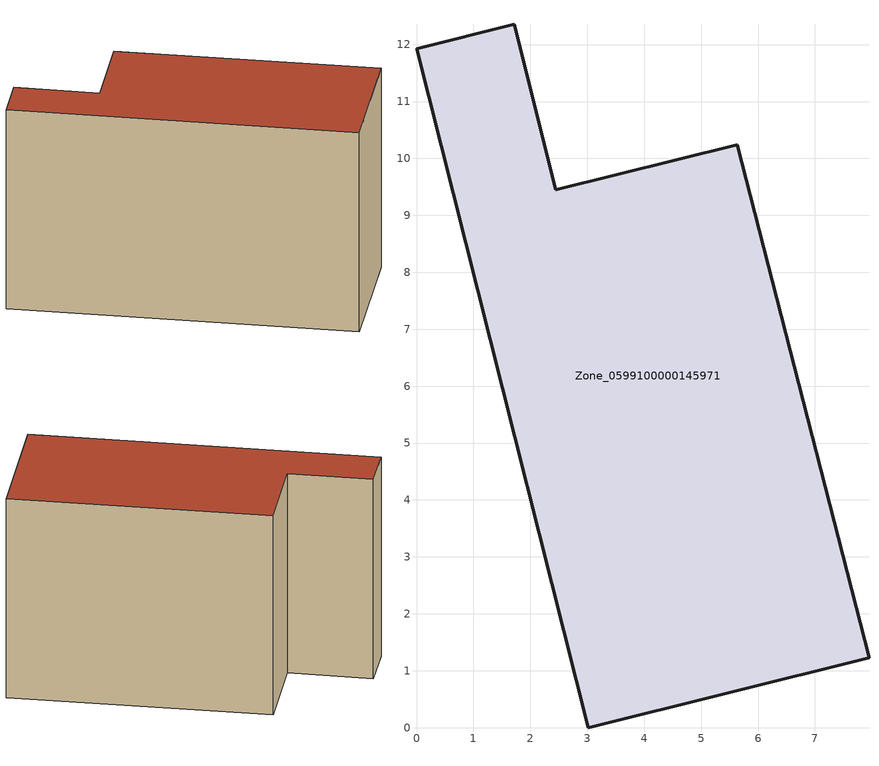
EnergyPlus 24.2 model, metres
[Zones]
Zone_0599100000145971
 floor ground (C_G): 3.02,0 0,11.93 1.72,12.36 2.45,9.45 5.63,10.24 7.95,1.23 z0
 wall outside (C_F): 2.45,9.45 1.72,12.36 0,11.93 3.02,0 7.95,1.23 5.63,10.24 2.45,9.45 z0:7.65
 roof outside (C_R): 7.95,1.23 5.63,10.24 2.45,9.45 1.72,12.36 0,11.93 3.02,0 z7.65
[BUILDING]
Pand.0599100000145971: North Axis=0; Terrain=City; Loads Convergence Tolerance Value=0.04; Temperature Convergence Tolerance Value=0.4; Solar Distribution=FullExterior; Maximum Number of Warmup Days=25; Minimum Number of Warmup Days=1
[Site:Location]
Rotterdam.The.Hague.AP_ZH_NLD Design_Conditions: Latitude=51.96; Longitude=4.45; Time Zone=1; Elevation=-4.5
[SITE:GROUNDTEMPERATURE:BUILDINGSURFACE]
18, 18, 18, 18, 18, 18, 18, 18, 18, 18, 18, 18
[MATERIAL] Thermal Absorptance=0.9; Solar Absorptance=0.7; Visible Absorptance=0.7
Name | Roughness | Thickness | Conductivity | Density | Specific Heat
G.TI.1975-1991 | MediumSmooth | 0.15 | 0.288461 | 540 | 1210
F.TI.1975-1991 | Rough | 0.3 | 0.230769 | 1920 | 840
R.TI.1975-1991 | MediumRough | 0.2 | 0.153846 | 1500 | 1000
[CONSTRUCTION]
C_G: G.TI.1975-1991
C_F: F.TI.1975-1991
C_R: R.TI.1975-1991
[ZONE]
Zone_0599100000145971: Type=1; Multiplier=1; Ceiling Height=Autocalculate; Volume=Autocalculate; Floor Area=autocalculate; Part of Total Floor Area=Yes
[ZONEINFILTRATION:DESIGNFLOWRATE]
Infil_Zone_0599100000145971: Zone or ZoneList or Space or SpaceList=Zone_0599100000145971; Schedule=AlwaysOn; Design Flow Rate Calculation Method=Flow/Area; Flow Rate per Floor Area=0.003; Constant Term Coefficient=1; Temperature Term Coefficient=0; Velocity Term Coefficient=0; Velocity Squared Term Coefficient=0
[HVACTEMPLATE:ZONE:IDEALLOADSAIRSYSTEM]
Zone_0599100000145971: Maximum Heating Supply Air Temperature=50; Minimum Cooling Supply Air Temperature=13; Maximum Heating Supply Air Humidity Ratio=0.0156; Minimum Cooling Supply Air Humidity Ratio=0.0077; Heating Limit=NoLimit; Cooling Limit=NoLimit; Dehumidification Control Type=ConstantSensibleHeatRatio; Cooling Sensible Heat Ratio=0.7; Dehumidification Setpoint=60; Humidification Control Type=None; Humidification Setpoint=30; Outdoor Air Method=None; Outdoor Air Flow Rate per Person=0.00944; Outdoor Air Flow Rate per Zone Floor Area=0; Outdoor Air Flow Rate per Zone=0; Demand Controlled Ventilation Type=None; Outdoor Air Economizer Type=NoEconomizer; Heat Recovery Type=None; Sensible Heat Recovery Effectiveness=0.7; Latent Heat Recovery Effectiveness=0.65
[ZONECONTROL:THERMOSTAT]
ThermostatControl_Zone_0599100000145971: Zone or ZoneList=Zone_0599100000145971; Control Type Schedule=DualSetpointControlType; Control 1=Thermostat_Zone_0599100000145971; Temperature Difference Between Cutout And Setpoint=0
[THERMOSTATSETPOINT:DUALSETPOINT]
Thermostat_Zone_0599100000145971: Heating Setpoint Temperature Schedule=HeatingSetpoint_Zone_0599100000145971; Cooling Setpoint Temperature Schedule=CoolingSetpoint_Zone_0599100000145971
[SCHEDULE:COMPACT]
HeatingSetpoint_Zone_0599100000145971: Through: 12/31, For: AllDays, Until: 24:00, 21
CoolingSetpoint_Zone_0599100000145971: Through: 12/31, For: AllDays, Until: 24:00, 24
DualSetpointControlType: Through: 12/31, For: AllDays, Until: 24:00, 4
AlwaysOn: Through: 12/31, For: AllDays, Until: 24:00, 1
